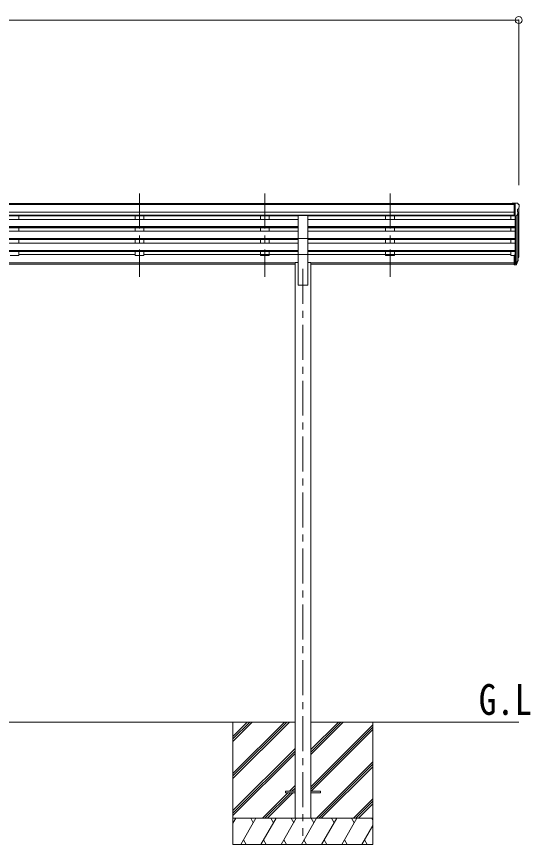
# Model space of a CAD drawing. Units: millimetres at full size, sheet at 1:40; details may follow other scales. Extents: x -11243 to 11243, y -7760 to 7760.
# Drawn here: x 4255 to 7193, y -4889 to -152 of the extents above; entities that cross this region are included whole.
import ezdxf
from ezdxf.enums import TextEntityAlignment as Align

# ---------------------------------------------------------------- set-up
doc = ezdxf.new("R2010")
doc.units = ezdxf.units.MM
doc.header["$LTSCALE"] = 40
doc.header["$PDMODE"] = 32
doc.header["$PDSIZE"] = 40
doc.linetypes.add('CHAIN1', pattern=[8, 5, -1, 1, -1])
for name, color, linetype, lineweight in [('0-0_0', 7, 'Continuous', 9), ('0-1_本体', 5, 'CHAIN1', 9), ('0-3_ELV2', 4, 'Continuous', 9), ('0-6_OTH_LINE', 6, 'Continuous', 9)]:
    doc.layers.add(name, color=color, linetype=linetype, lineweight=lineweight)
doc.layers.add('0-7_SHAPE', color=7, linetype='Continuous')
doc.styles.add('ＭＳ ゴシック', font='')
doc.styles.get('ＭＳ ゴシック').set_extended_font_data('MS Gothic')

msp = doc.modelspace()

# ---------------------------------------------------------------- linework, layer by layer
at = {"layer": '0-0_0'}
for p, q in [((2637.31, -4189.43), (5846.91, -4189.43)), ((5492.11, -4189.43), (5492.11, -4889.43)), ((5492.11, -4483.61), (5786.29, -4189.43)), ((5492.11, -4497.75), (5800.43, -4189.43)), ((5492.11, -4511.9), (5814.57, -4189.43)), ((5492.11, -4299.77), (5602.44, -4189.43)), ((5492.11, -4285.62), (5588.3, -4189.43)), ((5492.11, -4271.48), (5574.15, -4189.43)), ((5937.31, -4375.06), (6122.94, -4189.43)), ((5937.31, -4360.92), (6108.8, -4189.43)), ((5937.31, -4346.78), (6094.65, -4189.43)), ((5937.31, -4189.43), (7126.11, -4189.43)), ((5937.31, -4558.91), (6292.11, -4204.11)), ((6292.11, -4189.43), (6292.11, -4889.43)), ((5937.31, -4573.05), (6292.11, -4218.26)), ((5939.57, -4584.93), (6292.11, -4232.4)), ((5492.11, -4695.74), (5846.91, -4340.95)), ((5492.11, -4709.88), (5846.91, -4355.09)), ((5492.11, -4724.03), (5846.91, -4369.23)), ((5968.91, -4739.43), (6292.11, -4416.24)), ((5983.06, -4739.43), (6292.11, -4430.39)), ((5997.2, -4739.43), (6292.11, -4444.53)), ((5660.55, -4739.43), (5806.05, -4593.93)), ((5674.69, -4739.43), (5820.19, -4593.93)), ((5688.83, -4739.43), (5834.33, -4593.93)), ((5815.05, -4584.93), (5846.91, -4553.08)), ((5829.19, -4584.93), (5846.91, -4567.22)), ((5843.33, -4584.93), (5846.91, -4581.36)), ((6181.05, -4739.43), (6292.11, -4628.38)), ((6195.19, -4739.43), (6292.11, -4642.52)), ((6209.33, -4739.43), (6292.11, -4656.66)), ((6292.11, -4739.43), (5492.11, -4739.43)), ((5492.11, -4766.94), (5507.99, -4739.43)), ((5536.85, -4889.43), (5623.46, -4739.43)), ((5608.45, -4765.41), (5593.45, -4739.43)), ((5652.32, -4889.43), (5738.93, -4739.43)), ((5723.92, -4765.42), (5708.92, -4739.43)), ((5767.79, -4889.43), (5854.4, -4739.43)), ((5839.39, -4765.42), (5824.39, -4739.43)), ((5883.26, -4889.43), (5969.87, -4739.43)), ((5954.86, -4765.42), (5939.86, -4739.43)), ((5998.73, -4889.43), (6085.34, -4739.43)), ((6070.34, -4765.42), (6055.33, -4739.43)), ((6114.2, -4889.43), (6200.81, -4739.43)), ((6170.81, -4739.43), (6185.81, -4765.41)), ((6229.67, -4889.43), (6292.11, -4781.3)), ((6286.28, -4739.43), (6292.11, -4749.53)), ((5551.85, -4863.45), (5566.85, -4889.43)), ((5667.32, -4863.45), (5682.32, -4889.43)), ((5782.79, -4863.45), (5797.79, -4889.43)), ((5898.26, -4863.45), (5913.26, -4889.43)), ((6013.73, -4863.45), (6028.73, -4889.43)), ((6129.2, -4863.45), (6144.2, -4889.43)), ((6244.67, -4863.45), (6259.67, -4889.43)), ((5492.11, -4889.43), (6292.11, -4889.43))]:
    msp.add_line(p, q, dxfattribs=at)
at = {"layer": '0-1_本体'}
for p, q in [((4958.11, -1165.03), (4958.11, -1642.55)), ((4958.11, -1165.03), (4958.11, -1642.55)), ((5674.11, -1165.03), (5674.11, -1642.55)), ((5674.11, -1165.03), (5674.11, -1642.55)), ((6390.11, -1165.03), (6390.11, -1642.55)), ((6390.11, -1165.03), (6390.11, -1642.55)), ((5892.11, -1595.87), (5892.11, -4839.43))]:
    msp.add_line(p, q, dxfattribs=at)
at = {"layer": '0-3_ELV2'}
for p, q in [((7099.61, -1222.38), (1384.61, -1222.38)), ((7099.61, -1227.6), (1384.61, -1227.6)), ((7099.61, -1220.78), (7089.61, -1220.86)), ((7089.61, -1222.38), (7089.61, -1220.86)), ((7099.61, -1292.76), (7099.61, -1220.78)), ((7118.11, -1220.78), (7099.61, -1220.78)), ((7106.11, -1293.76), (7106.11, -1220.78)), ((7118.11, -1220.78), (7120.44, -1220.92)), ((7121.2, -1221.34), (7125.26, -1227.15)), ((7128.11, -1230.15), (7128.11, -1230.78)), ((7099.61, -1271.13), (1384.61, -1271.13)), ((7113.73, -1291.95), (7122.73, -1276.36)), ((7120.11, -1255.29), (7120.11, -1271.57)), ((7125.57, -1251.96), (7120.26, -1255.03)), ((7126.11, -1251.35), (7126.11, -1517.79)), ((7099.61, -1288.98), (1384.61, -1288.98)), ((5864.61, -1292.23), (2619.61, -1292.23)), ((5864.61, -1312.68), (2619.61, -1312.68)), ((4267.11, -1292.23), (4267.11, -1312.68)), ((4933.11, -1292.23), (4933.11, -1312.68)), ((4983.11, -1292.23), (4983.11, -1312.68)), ((5649.11, -1292.23), (5649.11, -1312.68)), ((5699.11, -1292.23), (5699.11, -1312.68)), ((5864.61, -1423.21), (5864.61, -1291.41)), ((5864.61, -1291.41), (5919.61, -1291.41)), ((5919.61, -1423.21), (5919.61, -1291.41)), ((7099.61, -1292.33), (5919.61, -1292.33)), ((5919.61, -1312.68), (7106.11, -1312.68)), ((6365.11, -1292.23), (6365.11, -1312.68)), ((6415.11, -1292.23), (6415.11, -1312.68)), ((7081.11, -1292.23), (7081.11, -1312.68)), ((7099.61, -1292.76), (7106.11, -1292.76)), ((7106.11, -1293.76), (7111.32, -1293.44)), ((7106.11, -1293.76), (7106.11, -1518.16)), ((7112.1, -1293.29), (7112.11, -1562.94)), ((7121.13, -1279.12), (7121.13, -1544.5)), ((5864.61, -1354.56), (2619.61, -1354.56)), ((5864.61, -1356.05), (2619.61, -1356.05)), ((5864.61, -1360.37), (2619.61, -1360.37)), ((4267.11, -1360.37), (4267.11, -1381.17)), ((4933.11, -1360.37), (4933.11, -1381.17)), ((4983.11, -1360.37), (4983.11, -1381.17)), ((5649.11, -1360.37), (5649.11, -1381.17)), ((5699.11, -1360.37), (5699.11, -1381.17)), ((5919.61, -1354.56), (7106.11, -1354.56)), ((5919.61, -1356.05), (7106.11, -1356.05)), ((5919.61, -1360.37), (7106.11, -1360.37)), ((6365.11, -1360.37), (6365.11, -1381.17)), ((6415.11, -1360.37), (6415.11, -1381.17)), ((7081.11, -1360.37), (7081.11, -1381.17)), ((5864.61, -1381.17), (2619.61, -1381.17)), ((5919.61, -1381.17), (7106.11, -1381.17)), ((5864.61, -1423.05), (2619.61, -1423.05)), ((5864.61, -1424.55), (2619.61, -1424.55)), ((5864.61, -1428.86), (2619.61, -1428.86)), ((5864.61, -1449.67), (2619.61, -1449.67)), ((4267.11, -1428.86), (4267.11, -1449.67)), ((4933.11, -1428.86), (4933.11, -1449.67)), ((4983.11, -1428.86), (4983.11, -1449.67)), ((5649.11, -1428.86), (5649.11, -1449.67)), ((5699.11, -1428.86), (5699.11, -1449.67)), ((5864.61, -1423.21), (5864.61, -1689.43)), ((5864.61, -1423.21), (5919.61, -1423.21)), ((5919.61, -1423.05), (7106.11, -1423.05)), ((5919.61, -1423.21), (5919.61, -1689.43)), ((5919.61, -1424.55), (7106.11, -1424.55)), ((5919.61, -1428.86), (7106.11, -1428.86)), ((5919.61, -1449.67), (7106.11, -1449.67)), ((6365.11, -1428.86), (6365.11, -1449.67)), ((6415.11, -1428.86), (6415.11, -1449.67)), ((7081.11, -1449.67), (7081.11, -1428.86)), ((5864.61, -1491.54), (2619.61, -1491.54)), ((5864.61, -1493.04), (2619.61, -1493.04)), ((5864.61, -1497.36), (2619.61, -1497.36)), ((4267.11, -1497.36), (4267.11, -1518.79)), ((4933.11, -1513.85), (4267.11, -1513.85)), ((4933.11, -1497.36), (4933.11, -1518.79)), ((4983.11, -1497.36), (4983.11, -1518.79)), ((5864.61, -1513.85), (4983.11, -1513.85)), ((5649.11, -1497.36), (5649.11, -1518.79)), ((5919.61, -1513.85), (5649.11, -1513.85)), ((5699.11, -1497.36), (5699.11, -1518.79)), ((5864.61, -1513.85), (5699.11, -1513.85)), ((5919.61, -1491.54), (7106.11, -1491.54)), ((5919.61, -1493.04), (7106.11, -1493.04)), ((5919.61, -1497.36), (7106.11, -1497.36)), ((7081.11, -1513.85), (5919.61, -1513.85)), ((6365.11, -1497.36), (6365.11, -1518.79)), ((6415.11, -1497.36), (6415.11, -1518.79)), ((7081.11, -1497.36), (7081.11, -1518.79)), ((5846.91, -1560.86), (2637.31, -1560.86)), ((5846.91, -1562.26), (2637.31, -1562.26)), ((4267.11, -1518.79), (4217.11, -1518.79)), ((4983.11, -1518.79), (4933.11, -1518.79)), ((5699.11, -1518.79), (5649.11, -1518.79)), ((5846.91, -1560.43), (5846.91, -4739.44)), ((5846.91, -1560.43), (5864.61, -1560.43)), ((5937.31, -1560.43), (5919.61, -1560.43)), ((5937.31, -1560.43), (5937.31, -4739.44)), ((5937.31, -1560.86), (7099.61, -1560.86)), ((5937.31, -1562.26), (7099.61, -1562.26)), ((6415.11, -1518.79), (6365.11, -1518.79)), ((7081.11, -1518.79), (7099.61, -1518.79)), ((7099.61, -1518.16), (7099.61, -1572.19)), ((7099.61, -1518.16), (7106.11, -1518.16)), ((7099.61, -1558.29), (7106.11, -1558.29)), ((7099.61, -1563.17), (7106.11, -1563.17)), ((7106.11, -1518.16), (7106.11, -1572.93)), ((7106.11, -1563.19), (7111.24, -1563.19)), ((7112.54, -1562.51), (7120.3, -1547.11)), ((7121.74, -1547.46), (7113.55, -1563.64)), ((7122.36, -1548.03), (7113.55, -1571.58)), ((7124.41, -1530.97), (7121.13, -1538.03)), ((7125.01, -1532.35), (7121.13, -1540.3)), ((7122.7, -1543.62), (7122.36, -1548.03)), ((5846.91, -1569.95), (2637.31, -1569.95)), ((7099.61, -1569.95), (5937.31, -1569.95)), ((7099.61, -1572.19), (7106.11, -1572.19)), ((7106.11, -1565), (7110.95, -1565)), ((7106.11, -1572.93), (7110.95, -1572.93)), ((5864.61, -1689.43), (5919.61, -1689.43)), ((5792.11, -4584.93), (5792.11, -4593.93)), ((5792.11, -4584.93), (5846.91, -4584.93)), ((5792.11, -4593.93), (5846.91, -4593.93)), ((5937.31, -4584.93), (5992.11, -4584.93)), ((5937.31, -4593.93), (5992.11, -4593.93)), ((5992.11, -4584.93), (5992.11, -4593.93))]:
    msp.add_line(p, q, dxfattribs=at)
for centre, radius, start, end in [((7120.38, -1221.92), 1, 35, 86.5), ((7125.11, -1230.15), 3, 0, 87), ((6926.11, -1230.78), 202, 355.05096, 0), ((7120.41, -1255.29), 0.3, 120, 180), ((7120.41, -1271.57), 0.3, 180, 265.2833), ((7120.13, -1274.86), 3, 330, 85.2833), ((7121.2, -1247.59), 6.18, 315.00103, 354.2965), ((7111.13, -1290.45), 3, 273.5, 330), ((7095.52, -1521.47), 30.41, 341.80266, 352.8448), ((7096.92, -1523.23), 29.53, 342.01856, 353.49194)]:
    msp.add_arc(centre, radius, start, end, dxfattribs=at)
for centre, major_axis, ratio, start_param, end_param in [((7111.24, -1561.83), (1.5, 0), 0.90356, 4.712389, 5.7595865), ((7036.19, -1523.57), (88.05, 0), 0.90356, 5.9828017, 6.0168888), ((7121.39, -1543.62), (-1.3, 0), 0.90356, 2.9359903, 4.9130961), ((7035.47, -1527.43), (89.07, 0), 0.90356, 6.0316505, 6.077583), ((7038.24, -1516.99), (-87.93, 4.42), 0.541684, 3.060334, 3.2172517), ((7037.45, -1523.66), (89.06, 1.43), 0.57596, 6.1985533, 6.3701348), ((7110.95, -1562.29), (3, 0), 0.90356, 4.712389, 5.7595865), ((7110.95, -1570.22), (-3, 0), 0.90356, 1.5707963, 2.6179939)]:
    msp.add_ellipse(centre, major_axis=major_axis, ratio=ratio, start_param=start_param, end_param=end_param, dxfattribs=at)
at = {"layer": '0-6_OTH_LINE'}
for p, q in [((1358.11, -172.38), (7126.11, -172.38)), ((7126.11, -172.38), (7126.11, -1117.79))]:
    msp.add_line(p, q, dxfattribs=at)
msp.add_point((7126.11, -172.38), dxfattribs=at)

# ---------------------------------------------------------------- texts
at = {"layer": '0-7_SHAPE', "style": 'ＭＳ ゴシック', "width": 0.85}
msp.add_text('G.L', height=176, dxfattribs=at).set_placement((6897.58, -4200.73), align=Align.BOTTOM_LEFT)

doc.saveas('drawing.dxf')
